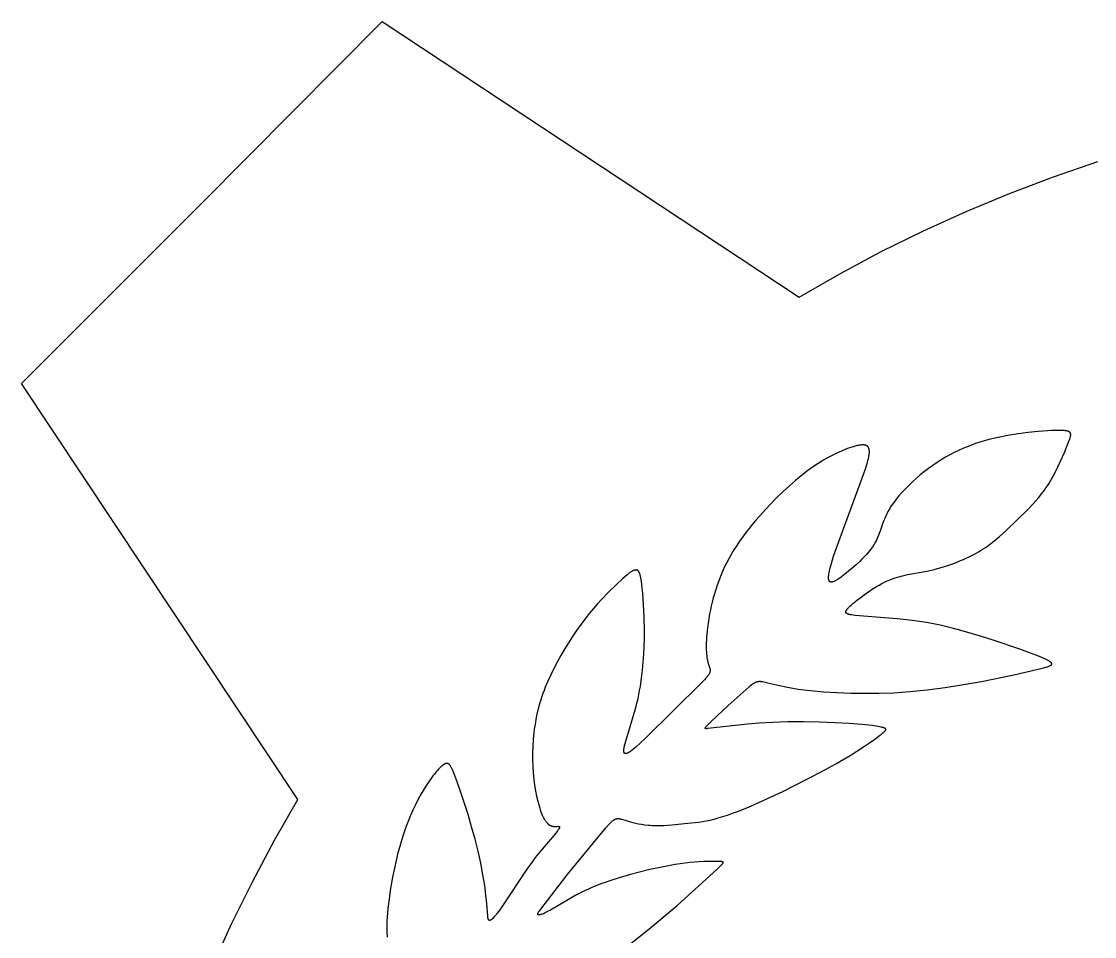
# Model space of a CAD drawing. Extents: x 8280 to 8757, y 218 to 430.
# Drawn here: x 8545.4 to 8612, y 349.8 to 406.5 of the extents above; entities that cross this region are included whole.
import ezdxf

# ---------------------------------------------------------------- set-up
doc = ezdxf.new("R2010")
doc.units = 0
doc.header["$MEASUREMENT"] = 0
doc.layers.add('MAKE2D$VISIBLE$CURVES', color=7, linetype='CONTINUOUS')

msp = doc.modelspace()

# ---------------------------------------------------------------- linework, layer by layer
at = {"layer": 'MAKE2D$VISIBLE$CURVES', "color": 7}
for points in [[(8557.259, 347.944), (8558.459, 350.598), (8559.744, 353.213), (8561.113, 355.784), (8562.564, 358.31), (8545.421, 384.103), (8556.627, 395.309), (8567.804, 406.545), (8593.665, 389.453), (8596.188, 390.907), (8598.757, 392.279), (8601.368, 393.568), (8604.021, 394.771), (8606.71, 395.887), (8609.435, 396.916), (8612.191, 397.857)], [(8582.543, 348.852), (8584.337, 350.271), (8586.096, 351.75), (8588.551, 353.98), (8588.827, 354.238), (8588.872, 354.284), (8588.891, 354.304), (8588.907, 354.322), (8588.915, 354.331), (8588.921, 354.339), (8588.927, 354.347), (8588.933, 354.355), (8588.938, 354.362), (8588.94, 354.366), (8588.942, 354.369), (8588.944, 354.372), (8588.946, 354.376), (8588.948, 354.379), (8588.949, 354.382), (8588.951, 354.385), (8588.952, 354.388), (8588.953, 354.389), (8588.953, 354.391), (8588.954, 354.392), (8588.954, 354.394), (8588.954, 354.395), (8588.955, 354.396), (8588.955, 354.398), (8588.955, 354.399), (8588.956, 354.4), (8588.956, 354.401), (8588.956, 354.403), (8588.956, 354.404), (8588.956, 354.405), (8588.956, 354.406), (8588.956, 354.408), (8588.956, 354.409), (8588.956, 354.41), (8588.956, 354.411), (8588.956, 354.412), (8588.956, 354.413), (8588.956, 354.415), (8588.956, 354.416), (8588.955, 354.417), (8588.955, 354.418), (8588.955, 354.419), (8588.954, 354.42), (8588.954, 354.421), (8588.954, 354.422), (8588.953, 354.423), (8588.953, 354.424), (8588.952, 354.425), (8588.951, 354.426), (8588.951, 354.427), (8588.95, 354.427), (8588.949, 354.428), (8588.949, 354.429), (8588.948, 354.43), (8588.947, 354.431), (8588.946, 354.432), (8588.945, 354.433), (8588.944, 354.433), (8588.944, 354.434), (8588.943, 354.435), (8588.941, 354.436), (8588.94, 354.437), (8588.939, 354.437), (8588.938, 354.438), (8588.937, 354.439), (8588.936, 354.44), (8588.935, 354.44), (8588.933, 354.441), (8588.932, 354.442), (8588.929, 354.443), (8588.926, 354.444), (8588.923, 354.445), (8588.92, 354.447), (8588.917, 354.448), (8588.913, 354.449), (8588.91, 354.45), (8588.906, 354.451), (8588.898, 354.453), (8588.889, 354.455), (8588.88, 354.456), (8588.87, 354.458), (8588.849, 354.461), (8588.825, 354.463), (8588.799, 354.465), (8588.74, 354.469), (8588.595, 354.474), (8588.417, 354.478), (8587.977, 354.474), (8587.724, 354.466), (8587.453, 354.452), (8587.17, 354.432), (8586.878, 354.406), (8586.58, 354.372), (8586.278, 354.331), (8585.971, 354.283), (8585.662, 354.23), (8585.033, 354.106), (8584.394, 353.963), (8583.75, 353.805), (8583.113, 353.634), (8582.496, 353.454), (8581.91, 353.267), (8581.633, 353.172), (8581.366, 353.074), (8581.106, 352.974), (8580.852, 352.869), (8580.602, 352.76), (8580.354, 352.645), (8580.107, 352.523), (8579.858, 352.393), (8579.356, 352.114), (8578.228, 351.454), (8578.053, 351.359), (8577.974, 351.318), (8577.901, 351.282), (8577.834, 351.252), (8577.773, 351.225), (8577.718, 351.204), (8577.692, 351.194), (8577.668, 351.186), (8577.645, 351.179), (8577.624, 351.173), (8577.603, 351.167), (8577.584, 351.163), (8577.575, 351.161), (8577.567, 351.16), (8577.558, 351.159), (8577.55, 351.157), (8577.542, 351.157), (8577.535, 351.156), (8577.528, 351.156), (8577.521, 351.155), (8577.515, 351.155), (8577.511, 351.155), (8577.508, 351.156), (8577.505, 351.156), (8577.502, 351.156), (8577.5, 351.156), (8577.497, 351.157), (8577.494, 351.157), (8577.491, 351.158), (8577.489, 351.158), (8577.486, 351.159), (8577.484, 351.159), (8577.482, 351.16), (8577.479, 351.161), (8577.477, 351.161), (8577.475, 351.162), (8577.473, 351.163), (8577.471, 351.164), (8577.469, 351.165), (8577.468, 351.165), (8577.467, 351.166), (8577.466, 351.166), (8577.466, 351.167), (8577.465, 351.167), (8577.464, 351.168), (8577.463, 351.168), (8577.462, 351.169), (8577.461, 351.17), (8577.461, 351.17), (8577.46, 351.171), (8577.459, 351.171), (8577.458, 351.172), (8577.458, 351.173), (8577.457, 351.173), (8577.456, 351.174), (8577.456, 351.175), (8577.455, 351.175), (8577.455, 351.176), (8577.454, 351.177), (8577.453, 351.177), (8577.453, 351.178), (8577.452, 351.179), (8577.452, 351.18), (8577.451, 351.18), (8577.451, 351.181), (8577.45, 351.182), (8577.45, 351.183), (8577.449, 351.184), (8577.449, 351.184), (8577.448, 351.185), (8577.448, 351.186), (8577.448, 351.187), (8577.447, 351.188), (8577.447, 351.189), (8577.447, 351.19), (8577.446, 351.19), (8577.446, 351.191), (8577.446, 351.192), (8577.445, 351.193), (8577.445, 351.194), (8577.445, 351.195), (8577.445, 351.196), (8577.445, 351.197), (8577.444, 351.198), (8577.444, 351.199), (8577.444, 351.201), (8577.444, 351.203), (8577.444, 351.205), (8577.443, 351.207), (8577.443, 351.209), (8577.443, 351.211), (8577.444, 351.214), (8577.444, 351.216), (8577.444, 351.218), (8577.444, 351.22), (8577.445, 351.223), (8577.445, 351.225), (8577.445, 351.228), (8577.446, 351.23), (8577.447, 351.233), (8577.447, 351.235), (8577.448, 351.238), (8577.45, 351.243), (8577.451, 351.249), (8577.454, 351.254), (8577.456, 351.26), (8577.458, 351.266), (8577.461, 351.272), (8577.464, 351.279), (8577.468, 351.285), (8577.475, 351.299), (8577.483, 351.313), (8577.492, 351.328), (8577.502, 351.343), (8577.513, 351.36), (8577.538, 351.395), (8577.566, 351.433), (8579.277, 353.635), (8581.484, 356.336), (8581.674, 356.558), (8581.832, 356.734), (8581.9, 356.807), (8581.961, 356.871), (8582.017, 356.926), (8582.044, 356.95), (8582.069, 356.973), (8582.092, 356.993), (8582.115, 357.012), (8582.137, 357.029), (8582.158, 357.044), (8582.169, 357.051), (8582.179, 357.058), (8582.189, 357.064), (8582.199, 357.07), (8582.208, 357.076), (8582.218, 357.081), (8582.227, 357.086), (8582.237, 357.09), (8582.246, 357.094), (8582.255, 357.098), (8582.264, 357.102), (8582.273, 357.105), (8582.282, 357.108), (8582.29, 357.111), (8582.299, 357.114), (8582.308, 357.116), (8582.317, 357.118), (8582.325, 357.12), (8582.334, 357.121), (8582.343, 357.123), (8582.352, 357.124), (8582.36, 357.125), (8582.369, 357.126), (8582.378, 357.126), (8582.387, 357.127), (8582.396, 357.127), (8582.414, 357.127), (8582.433, 357.126), (8582.452, 357.125), (8582.471, 357.124), (8582.49, 357.121), (8582.51, 357.118), (8582.531, 357.115), (8582.551, 357.111), (8582.572, 357.107), (8582.616, 357.097), (8582.662, 357.085), (8583.192, 356.928), (8583.346, 356.888), (8583.514, 356.848), (8583.695, 356.811), (8583.889, 356.776), (8584.094, 356.746), (8584.31, 356.722), (8584.422, 356.712), (8584.536, 356.705), (8584.652, 356.699), (8584.771, 356.695), (8584.892, 356.693), (8585.014, 356.694), (8585.263, 356.701), (8585.516, 356.715), (8585.771, 356.733), (8586.764, 356.835), (8587.445, 356.916), (8587.669, 356.949), (8587.897, 356.989), (8588.133, 357.037), (8588.38, 357.095), (8588.641, 357.165), (8588.918, 357.249), (8589.211, 357.346), (8589.519, 357.454), (8589.839, 357.574), (8590.51, 357.844), (8591.211, 358.148), (8592.64, 358.816), (8595.024, 360.018), (8595.94, 360.52), (8596.818, 361.042), (8597.642, 361.57), (8598.018, 361.824), (8598.355, 362.06), (8598.64, 362.27), (8598.759, 362.362), (8598.861, 362.443), (8598.904, 362.48), (8598.924, 362.497), (8598.943, 362.514), (8598.96, 362.53), (8598.975, 362.545), (8598.982, 362.553), (8598.989, 362.56), (8598.995, 362.567), (8599.001, 362.575), (8599.007, 362.582), (8599.012, 362.588), (8599.014, 362.592), (8599.016, 362.595), (8599.019, 362.598), (8599.021, 362.602), (8599.023, 362.605), (8599.024, 362.608), (8599.026, 362.611), (8599.028, 362.615), (8599.029, 362.618), (8599.03, 362.621), (8599.032, 362.624), (8599.033, 362.627), (8599.034, 362.63), (8599.034, 362.632), (8599.035, 362.633), (8599.035, 362.635), (8599.035, 362.636), (8599.036, 362.638), (8599.036, 362.639), (8599.036, 362.641), (8599.036, 362.642), (8599.037, 362.643), (8599.037, 362.645), (8599.037, 362.646), (8599.037, 362.648), (8599.037, 362.649), (8599.037, 362.651), (8599.037, 362.652), (8599.037, 362.654), (8599.037, 362.655), (8599.037, 362.656), (8599.037, 362.658), (8599.037, 362.659), (8599.036, 362.661), (8599.036, 362.662), (8599.036, 362.663), (8599.036, 362.665), (8599.035, 362.666), (8599.035, 362.667), (8599.035, 362.669), (8599.034, 362.67), (8599.034, 362.671), (8599.033, 362.673), (8599.033, 362.674), (8599.032, 362.676), (8599.032, 362.677), (8599.031, 362.678), (8599.03, 362.679), (8599.03, 362.681), (8599.029, 362.682), (8599.028, 362.683), (8599.027, 362.685), (8599.026, 362.686), (8599.026, 362.687), (8599.025, 362.689), (8599.024, 362.69), (8599.023, 362.691), (8599.022, 362.692), (8599.021, 362.694), (8599.02, 362.695), (8599.019, 362.696), (8599.016, 362.699), (8599.014, 362.701), (8599.011, 362.704), (8599.008, 362.706), (8599.005, 362.709), (8599.002, 362.711), (8598.999, 362.713), (8598.996, 362.716), (8598.992, 362.718), (8598.988, 362.721), (8598.985, 362.723), (8598.981, 362.725), (8598.976, 362.728), (8598.968, 362.732), (8598.958, 362.737), (8598.948, 362.741), (8598.938, 362.746), (8598.926, 362.75), (8598.914, 362.755), (8598.901, 362.759), (8598.874, 362.768), (8598.844, 362.777), (8598.811, 362.785), (8598.775, 362.794), (8598.736, 362.802), (8598.649, 362.82), (8598.439, 362.855), (8598.182, 362.89), (8597.544, 362.96), (8596.768, 363.023), (8595.883, 363.074), (8594.923, 363.109), (8593.929, 363.125), (8592.947, 363.12), (8592.019, 363.092), (8591.184, 363.041), (8590.447, 362.975), (8588.002, 362.706), (8587.962, 362.703), (8587.926, 362.7), (8587.91, 362.7), (8587.902, 362.7), (8587.895, 362.7), (8587.888, 362.7), (8587.882, 362.7), (8587.876, 362.701), (8587.873, 362.701), (8587.87, 362.701), (8587.867, 362.702), (8587.865, 362.702), (8587.862, 362.703), (8587.86, 362.703), (8587.857, 362.704), (8587.856, 362.704), (8587.855, 362.705), (8587.854, 362.705), (8587.853, 362.705), (8587.852, 362.706), (8587.851, 362.706), (8587.85, 362.707), (8587.849, 362.707), (8587.848, 362.707), (8587.847, 362.708), (8587.846, 362.708), (8587.845, 362.709), (8587.845, 362.709), (8587.844, 362.71), (8587.843, 362.711), (8587.842, 362.711), (8587.842, 362.712), (8587.841, 362.712), (8587.84, 362.713), (8587.84, 362.714), (8587.839, 362.714), (8587.839, 362.715), (8587.838, 362.716), (8587.838, 362.716), (8587.837, 362.717), (8587.837, 362.718), (8587.836, 362.719), (8587.836, 362.719), (8587.835, 362.72), (8587.835, 362.721), (8587.835, 362.722), (8587.835, 362.723), (8587.834, 362.723), (8587.834, 362.724), (8587.834, 362.725), (8587.834, 362.726), (8587.834, 362.727), (8587.834, 362.728), (8587.834, 362.729), (8587.834, 362.73), (8587.834, 362.731), (8587.834, 362.732), (8587.834, 362.733), (8587.834, 362.734), (8587.834, 362.736), (8587.834, 362.737), (8587.834, 362.738), (8587.835, 362.739), (8587.835, 362.74), (8587.835, 362.741), (8587.835, 362.743), (8587.836, 362.744), (8587.836, 362.745), (8587.837, 362.747), (8587.838, 362.749), (8587.839, 362.752), (8587.84, 362.755), (8587.841, 362.758), (8587.843, 362.761), (8587.845, 362.764), (8587.846, 362.768), (8587.848, 362.771), (8587.853, 362.778), (8587.857, 362.785), (8587.863, 362.793), (8587.869, 362.802), (8587.876, 362.811), (8587.883, 362.82), (8587.899, 362.84), (8587.918, 362.862), (8587.94, 362.886), (8587.992, 362.941), (8588.055, 363.005), (8588.218, 363.165), (8589.264, 364.137), (8590.369, 365.13), (8590.566, 365.3), (8590.65, 365.37), (8590.726, 365.431), (8590.762, 365.458), (8590.796, 365.483), (8590.829, 365.506), (8590.86, 365.527), (8590.891, 365.546), (8590.906, 365.554), (8590.921, 365.562), (8590.935, 365.57), (8590.949, 365.577), (8590.964, 365.584), (8590.978, 365.591), (8590.992, 365.597), (8591.005, 365.602), (8591.019, 365.607), (8591.033, 365.612), (8591.047, 365.616), (8591.06, 365.62), (8591.074, 365.624), (8591.088, 365.627), (8591.101, 365.629), (8591.115, 365.632), (8591.129, 365.634), (8591.143, 365.635), (8591.157, 365.637), (8591.171, 365.638), (8591.185, 365.638), (8591.2, 365.639), (8591.214, 365.639), (8591.229, 365.638), (8591.244, 365.638), (8591.26, 365.637), (8591.291, 365.634), (8591.324, 365.63), (8591.358, 365.625), (8591.394, 365.62), (8591.47, 365.605), (8591.645, 365.568), (8592.341, 365.404), (8592.932, 365.277), (8593.261, 365.216), (8593.609, 365.159), (8593.976, 365.108), (8594.358, 365.064), (8595.162, 364.994), (8596.001, 364.945), (8596.857, 364.912), (8597.718, 364.894), (8598.6, 364.897), (8599.526, 364.929), (8600.013, 364.958), (8600.52, 364.998), (8601.593, 365.11), (8602.719, 365.258), (8603.859, 365.434), (8604.975, 365.63), (8606.987, 366.04), (8608.482, 366.389), (8608.744, 366.456), (8608.958, 366.514), (8609.047, 366.541), (8609.087, 366.555), (8609.124, 366.567), (8609.158, 366.58), (8609.189, 366.593), (8609.203, 366.599), (8609.217, 366.605), (8609.23, 366.611), (8609.242, 366.618), (8609.254, 366.624), (8609.264, 366.63), (8609.275, 366.636), (8609.279, 366.639), (8609.284, 366.642), (8609.288, 366.646), (8609.292, 366.649), (8609.296, 366.652), (8609.3, 366.655), (8609.304, 366.658), (8609.307, 366.661), (8609.311, 366.664), (8609.314, 366.667), (8609.317, 366.671), (8609.319, 366.674), (8609.321, 366.675), (8609.322, 366.677), (8609.323, 366.678), (8609.324, 366.68), (8609.325, 366.682), (8609.327, 366.683), (8609.328, 366.685), (8609.329, 366.686), (8609.33, 366.688), (8609.33, 366.69), (8609.331, 366.691), (8609.332, 366.693), (8609.333, 366.694), (8609.334, 366.696), (8609.334, 366.698), (8609.335, 366.699), (8609.335, 366.701), (8609.336, 366.703), (8609.336, 366.704), (8609.337, 366.706), (8609.337, 366.707), (8609.338, 366.709), (8609.338, 366.711), (8609.338, 366.712), (8609.338, 366.714), (8609.339, 366.716), (8609.339, 366.717), (8609.339, 366.719), (8609.339, 366.721), (8609.339, 366.722), (8609.339, 366.724), (8609.339, 366.726), (8609.339, 366.727), (8609.338, 366.729), (8609.338, 366.731), (8609.338, 366.733), (8609.338, 366.734), (8609.337, 366.736), (8609.337, 366.738), (8609.336, 366.739), (8609.336, 366.741), (8609.335, 366.743), (8609.335, 366.745), (8609.334, 366.746), (8609.334, 366.748), (8609.333, 366.75), (8609.332, 366.752), (8609.331, 366.753), (8609.33, 366.755), (8609.33, 366.757), (8609.329, 366.759), (8609.328, 366.76), (8609.326, 366.764), (8609.323, 366.768), (8609.321, 366.771), (8609.318, 366.775), (8609.315, 366.779), (8609.312, 366.782), (8609.309, 366.786), (8609.306, 366.79), (8609.302, 366.794), (8609.299, 366.798), (8609.295, 366.801), (8609.291, 366.805), (8609.282, 366.813), (8609.273, 366.821), (8609.263, 366.829), (8609.252, 366.838), (8609.241, 366.846), (8609.229, 366.855), (8609.203, 366.872), (8609.174, 366.89), (8609.142, 366.909), (8609.108, 366.928), (8609.071, 366.948), (8608.99, 366.989), (8608.899, 367.032), (8608.798, 367.078), (8608.57, 367.174), (8608.014, 367.389), (8607.344, 367.631), (8605.76, 368.169), (8604.907, 368.44), (8604.055, 368.695), (8603.226, 368.921), (8602.816, 369.022), (8602.404, 369.116), (8601.987, 369.202), (8601.562, 369.281), (8601.126, 369.351), (8600.675, 369.413), (8599.734, 369.515), (8597.129, 369.726), (8597.007, 369.741), (8596.9, 369.757), (8596.852, 369.765), (8596.807, 369.774), (8596.767, 369.784), (8596.748, 369.789), (8596.73, 369.794), (8596.712, 369.799), (8596.696, 369.805), (8596.681, 369.81), (8596.666, 369.816), (8596.659, 369.819), (8596.653, 369.822), (8596.646, 369.825), (8596.64, 369.828), (8596.634, 369.832), (8596.628, 369.835), (8596.623, 369.838), (8596.617, 369.841), (8596.612, 369.845), (8596.608, 369.848), (8596.603, 369.852), (8596.598, 369.855), (8596.594, 369.859), (8596.592, 369.861), (8596.59, 369.863), (8596.588, 369.865), (8596.586, 369.866), (8596.585, 369.868), (8596.583, 369.87), (8596.581, 369.872), (8596.58, 369.874), (8596.578, 369.876), (8596.576, 369.878), (8596.575, 369.88), (8596.574, 369.882), (8596.572, 369.884), (8596.571, 369.886), (8596.57, 369.888), (8596.568, 369.89), (8596.567, 369.892), (8596.566, 369.894), (8596.565, 369.897), (8596.564, 369.899), (8596.563, 369.901), (8596.562, 369.903), (8596.562, 369.905), (8596.561, 369.907), (8596.56, 369.91), (8596.56, 369.912), (8596.559, 369.914), (8596.558, 369.916), (8596.558, 369.919), (8596.558, 369.921), (8596.557, 369.923), (8596.557, 369.926), (8596.557, 369.928), (8596.556, 369.931), (8596.556, 369.933), (8596.556, 369.935), (8596.556, 369.938), (8596.556, 369.94), (8596.556, 369.943), (8596.556, 369.945), (8596.556, 369.948), (8596.557, 369.95), (8596.557, 369.953), (8596.557, 369.956), (8596.558, 369.958), (8596.558, 369.961), (8596.559, 369.964), (8596.559, 369.966), (8596.56, 369.972), (8596.562, 369.977), (8596.564, 369.983), (8596.566, 369.988), (8596.568, 369.994), (8596.57, 370), (8596.573, 370.006), (8596.575, 370.012), (8596.578, 370.018), (8596.581, 370.024), (8596.585, 370.031), (8596.589, 370.037), (8596.592, 370.044), (8596.601, 370.057), (8596.61, 370.07), (8596.62, 370.085), (8596.631, 370.099), (8596.642, 370.114), (8596.655, 370.129), (8596.668, 370.145), (8596.698, 370.178), (8596.73, 370.212), (8596.766, 370.249), (8596.806, 370.287), (8596.894, 370.369), (8596.995, 370.459), (8597.106, 370.554), (8597.228, 370.654), (8597.499, 370.865), (8597.798, 371.083), (8597.956, 371.192), (8598.118, 371.3), (8598.283, 371.406), (8598.451, 371.508), (8598.62, 371.606), (8598.788, 371.698), (8598.956, 371.784), (8599.123, 371.862), (8599.205, 371.898), (8599.286, 371.932), (8599.447, 371.995), (8599.606, 372.051), (8599.764, 372.1), (8599.92, 372.144), (8600.076, 372.184), (8600.231, 372.219), (8600.387, 372.252), (8601.343, 372.426), (8601.681, 372.495), (8602.033, 372.578), (8602.395, 372.676), (8602.763, 372.787), (8603.132, 372.911), (8603.497, 373.048), (8603.677, 373.12), (8603.855, 373.195), (8604.029, 373.272), (8604.199, 373.352), (8604.365, 373.434), (8604.527, 373.518), (8604.682, 373.604), (8604.833, 373.692), (8604.978, 373.781), (8605.118, 373.872), (8605.254, 373.964), (8605.385, 374.056), (8605.511, 374.15), (8605.633, 374.243), (8605.866, 374.43), (8606.084, 374.615), (8606.481, 374.972), (8607.17, 375.622), (8607.821, 376.272), (8608.166, 376.634), (8608.344, 376.83), (8608.523, 377.039), (8608.702, 377.261), (8608.792, 377.377), (8608.881, 377.498), (8608.969, 377.623), (8609.057, 377.752), (8609.144, 377.886), (8609.229, 378.025), (8609.314, 378.169), (8609.397, 378.316), (8609.558, 378.62), (8609.712, 378.93), (8609.857, 379.239), (8610.113, 379.824), (8610.394, 380.517), (8610.426, 380.603), (8610.453, 380.681), (8610.464, 380.718), (8610.475, 380.752), (8610.484, 380.785), (8610.491, 380.816), (8610.494, 380.831), (8610.497, 380.845), (8610.5, 380.859), (8610.502, 380.873), (8610.504, 380.886), (8610.505, 380.899), (8610.506, 380.911), (8610.506, 380.923), (8610.506, 380.935), (8610.506, 380.941), (8610.506, 380.947), (8610.506, 380.952), (8610.506, 380.958), (8610.505, 380.963), (8610.504, 380.968), (8610.504, 380.973), (8610.503, 380.979), (8610.502, 380.984), (8610.501, 380.989), (8610.5, 380.993), (8610.499, 380.998), (8610.497, 381.003), (8610.496, 381.008), (8610.494, 381.012), (8610.493, 381.017), (8610.491, 381.021), (8610.489, 381.025), (8610.487, 381.03), (8610.485, 381.034), (8610.483, 381.038), (8610.48, 381.042), (8610.478, 381.046), (8610.475, 381.05), (8610.473, 381.054), (8610.47, 381.057), (8610.467, 381.061), (8610.464, 381.065), (8610.461, 381.068), (8610.457, 381.072), (8610.454, 381.075), (8610.45, 381.078), (8610.447, 381.082), (8610.443, 381.085), (8610.439, 381.088), (8610.435, 381.091), (8610.431, 381.094), (8610.427, 381.097), (8610.423, 381.1), (8610.418, 381.103), (8610.413, 381.106), (8610.409, 381.109), (8610.404, 381.111), (8610.399, 381.114), (8610.394, 381.116), (8610.389, 381.119), (8610.378, 381.124), (8610.366, 381.129), (8610.354, 381.133), (8610.342, 381.137), (8610.329, 381.141), (8610.316, 381.145), (8610.302, 381.149), (8610.287, 381.153), (8610.256, 381.159), (8610.224, 381.165), (8610.189, 381.171), (8610.152, 381.176), (8610.113, 381.18), (8610.072, 381.184), (8609.984, 381.189), (8609.889, 381.193), (8609.788, 381.194), (8609.566, 381.191), (8609.322, 381.182), (8609.059, 381.166), (8608.488, 381.118), (8607.876, 381.054), (8607.246, 380.974), (8606.615, 380.877), (8606.306, 380.822), (8606.004, 380.762), (8605.711, 380.697), (8605.427, 380.626), (8605.149, 380.55), (8604.877, 380.468), (8604.608, 380.379), (8604.343, 380.282), (8604.078, 380.178), (8603.814, 380.066), (8603.548, 379.945), (8603.281, 379.816), (8603.013, 379.677), (8602.746, 379.529), (8602.479, 379.371), (8602.213, 379.203), (8601.949, 379.024), (8601.687, 378.836), (8601.427, 378.637), (8601.173, 378.429), (8600.925, 378.215), (8600.686, 377.998), (8600.457, 377.779), (8600.24, 377.56), (8600.038, 377.344), (8599.853, 377.134), (8599.767, 377.032), (8599.685, 376.931), (8599.607, 376.831), (8599.534, 376.733), (8599.464, 376.637), (8599.399, 376.541), (8599.337, 376.446), (8599.278, 376.351), (8599.222, 376.258), (8599.17, 376.164), (8599.12, 376.071), (8599.073, 375.977), (8599.029, 375.883), (8598.987, 375.789), (8598.947, 375.695), (8598.91, 375.599), (8598.84, 375.405), (8598.704, 375.007), (8598.631, 374.802), (8598.59, 374.699), (8598.547, 374.595), (8598.5, 374.489), (8598.449, 374.383), (8598.394, 374.276), (8598.364, 374.223), (8598.333, 374.169), (8598.301, 374.115), (8598.267, 374.061), (8598.231, 374.006), (8598.194, 373.951), (8598.155, 373.897), (8598.114, 373.841), (8598.029, 373.731), (8597.938, 373.621), (8597.841, 373.51), (8597.74, 373.4), (8597.636, 373.29), (8597.527, 373.181), (8597.416, 373.073), (8597.188, 372.862), (8596.956, 372.658), (8596.724, 372.464), (8596.496, 372.282), (8596.279, 372.115), (8596.175, 372.04), (8596.076, 371.972), (8596.029, 371.942), (8595.982, 371.913), (8595.938, 371.887), (8595.894, 371.864), (8595.873, 371.854), (8595.853, 371.844), (8595.833, 371.835), (8595.813, 371.827), (8595.794, 371.819), (8595.775, 371.813), (8595.757, 371.807), (8595.748, 371.804), (8595.739, 371.802), (8595.73, 371.8), (8595.721, 371.798), (8595.713, 371.796), (8595.705, 371.795), (8595.697, 371.794), (8595.688, 371.793), (8595.681, 371.792), (8595.673, 371.791), (8595.665, 371.791), (8595.658, 371.791), (8595.65, 371.791), (8595.646, 371.791), (8595.643, 371.792), (8595.639, 371.792), (8595.636, 371.792), (8595.632, 371.793), (8595.629, 371.793), (8595.625, 371.794), (8595.622, 371.794), (8595.619, 371.795), (8595.615, 371.796), (8595.612, 371.797), (8595.609, 371.798), (8595.606, 371.799), (8595.602, 371.8), (8595.599, 371.801), (8595.596, 371.802), (8595.593, 371.803), (8595.59, 371.804), (8595.587, 371.806), (8595.584, 371.807), (8595.581, 371.809), (8595.578, 371.81), (8595.576, 371.812), (8595.573, 371.814), (8595.57, 371.815), (8595.567, 371.817), (8595.565, 371.819), (8595.562, 371.821), (8595.559, 371.823), (8595.557, 371.825), (8595.554, 371.827), (8595.552, 371.83), (8595.55, 371.832), (8595.547, 371.834), (8595.545, 371.837), (8595.542, 371.839), (8595.54, 371.842), (8595.538, 371.845), (8595.536, 371.848), (8595.534, 371.85), (8595.532, 371.853), (8595.53, 371.856), (8595.528, 371.859), (8595.526, 371.863), (8595.524, 371.866), (8595.522, 371.869), (8595.52, 371.873), (8595.518, 371.876), (8595.516, 371.88), (8595.515, 371.883), (8595.513, 371.887), (8595.511, 371.891), (8595.508, 371.898), (8595.505, 371.906), (8595.503, 371.915), (8595.5, 371.924), (8595.498, 371.933), (8595.495, 371.942), (8595.493, 371.952), (8595.491, 371.962), (8595.49, 371.972), (8595.488, 371.983), (8595.487, 371.994), (8595.486, 372.005), (8595.485, 372.017), (8595.484, 372.042), (8595.483, 372.068), (8595.484, 372.095), (8595.485, 372.124), (8595.487, 372.154), (8595.49, 372.186), (8595.494, 372.219), (8595.503, 372.291), (8595.517, 372.368), (8595.533, 372.45), (8595.552, 372.538), (8595.599, 372.729), (8595.657, 372.938), (8595.799, 373.403), (8595.97, 373.913), (8597.671, 378.512), (8597.771, 378.811), (8597.857, 379.086), (8597.894, 379.215), (8597.928, 379.337), (8597.957, 379.454), (8597.981, 379.564), (8597.99, 379.616), (8597.999, 379.667), (8598.006, 379.716), (8598.011, 379.763), (8598.014, 379.809), (8598.016, 379.831), (8598.016, 379.852), (8598.017, 379.874), (8598.016, 379.894), (8598.016, 379.914), (8598.015, 379.934), (8598.013, 379.953), (8598.011, 379.972), (8598.008, 379.99), (8598.005, 380.008), (8598.002, 380.026), (8598, 380.034), (8597.998, 380.042), (8597.995, 380.05), (8597.993, 380.059), (8597.99, 380.067), (8597.988, 380.074), (8597.985, 380.082), (8597.982, 380.09), (8597.979, 380.097), (8597.976, 380.104), (8597.972, 380.112), (8597.969, 380.119), (8597.965, 380.125), (8597.962, 380.132), (8597.958, 380.139), (8597.954, 380.145), (8597.949, 380.152), (8597.945, 380.158), (8597.941, 380.164), (8597.936, 380.17), (8597.931, 380.176), (8597.926, 380.182), (8597.921, 380.187), (8597.916, 380.193), (8597.911, 380.198), (8597.905, 380.203), (8597.899, 380.208), (8597.893, 380.213), (8597.887, 380.218), (8597.881, 380.223), (8597.875, 380.227), (8597.868, 380.231), (8597.862, 380.236), (8597.855, 380.24), (8597.848, 380.243), (8597.841, 380.247), (8597.834, 380.251), (8597.826, 380.254), (8597.818, 380.258), (8597.811, 380.261), (8597.803, 380.264), (8597.794, 380.267), (8597.786, 380.27), (8597.778, 380.272), (8597.769, 380.275), (8597.76, 380.277), (8597.751, 380.279), (8597.742, 380.281), (8597.733, 380.283), (8597.723, 380.285), (8597.713, 380.286), (8597.703, 380.288), (8597.683, 380.29), (8597.662, 380.292), (8597.64, 380.293), (8597.618, 380.294), (8597.594, 380.294), (8597.57, 380.293), (8597.546, 380.292), (8597.521, 380.29), (8597.495, 380.288), (8597.441, 380.282), (8597.385, 380.274), (8597.327, 380.263), (8597.266, 380.251), (8597.204, 380.237), (8597.139, 380.22), (8597.073, 380.202), (8597.004, 380.182), (8596.863, 380.137), (8596.715, 380.085), (8596.563, 380.027), (8596.406, 379.963), (8596.245, 379.894), (8596.083, 379.82), (8595.752, 379.659), (8595.422, 379.484), (8595.096, 379.297), (8594.934, 379.199), (8594.772, 379.097), (8594.61, 378.99), (8594.447, 378.878), (8594.283, 378.762), (8594.117, 378.639), (8593.779, 378.375), (8593.428, 378.083), (8593.061, 377.759), (8592.674, 377.4), (8592.265, 377.004), (8591.841, 376.573), (8591.41, 376.112), (8590.981, 375.626), (8590.77, 375.375), (8590.562, 375.118), (8590.358, 374.858), (8590.161, 374.594), (8589.97, 374.326), (8589.786, 374.056), (8589.612, 373.784), (8589.447, 373.51), (8589.293, 373.235), (8589.15, 372.96), (8589.016, 372.685), (8588.893, 372.41), (8588.779, 372.137), (8588.673, 371.865), (8588.577, 371.596), (8588.488, 371.33), (8588.408, 371.067), (8588.334, 370.808), (8588.268, 370.554), (8588.209, 370.305), (8588.156, 370.061), (8588.109, 369.824), (8588.031, 369.371), (8587.972, 368.948), (8587.932, 368.558), (8587.917, 368.375), (8587.907, 368.2), (8587.9, 368.033), (8587.897, 367.875), (8587.897, 367.725), (8587.901, 367.583), (8587.907, 367.45), (8587.916, 367.325), (8587.928, 367.209), (8587.942, 367.101), (8587.958, 367.001), (8587.967, 366.955), (8587.976, 366.911), (8587.986, 366.869), (8587.996, 366.828), (8588.006, 366.79), (8588.017, 366.754), (8588.039, 366.687), (8588.107, 366.491), (8588.115, 366.467), (8588.121, 366.444), (8588.127, 366.42), (8588.13, 366.409), (8588.132, 366.398), (8588.134, 366.386), (8588.136, 366.375), (8588.138, 366.364), (8588.139, 366.353), (8588.14, 366.342), (8588.141, 366.331), (8588.141, 366.319), (8588.141, 366.308), (8588.14, 366.297), (8588.14, 366.286), (8588.138, 366.274), (8588.137, 366.263), (8588.135, 366.251), (8588.132, 366.239), (8588.13, 366.227), (8588.126, 366.215), (8588.123, 366.203), (8588.119, 366.191), (8588.114, 366.178), (8588.109, 366.166), (8588.103, 366.153), (8588.097, 366.139), (8588.091, 366.126), (8588.084, 366.112), (8588.076, 366.098), (8588.068, 366.084), (8588.059, 366.07), (8588.05, 366.055), (8588.029, 366.024), (8588.007, 365.992), (8587.981, 365.958), (8587.954, 365.923), (8587.924, 365.886), (8587.858, 365.809), (8587.782, 365.725), (8587.605, 365.539), (8584.107, 362.087), (8583.798, 361.797), (8583.526, 361.554), (8583.406, 361.454), (8583.298, 361.368), (8583.248, 361.331), (8583.201, 361.297), (8583.157, 361.267), (8583.115, 361.241), (8583.095, 361.229), (8583.076, 361.218), (8583.057, 361.208), (8583.039, 361.199), (8583.022, 361.19), (8583.005, 361.183), (8582.989, 361.177), (8582.982, 361.174), (8582.974, 361.171), (8582.966, 361.168), (8582.959, 361.166), (8582.952, 361.164), (8582.945, 361.162), (8582.938, 361.161), (8582.931, 361.159), (8582.925, 361.158), (8582.919, 361.157), (8582.912, 361.157), (8582.906, 361.156), (8582.903, 361.156), (8582.9, 361.156), (8582.898, 361.156), (8582.895, 361.156), (8582.892, 361.156), (8582.889, 361.156), (8582.886, 361.156), (8582.884, 361.157), (8582.881, 361.157), (8582.878, 361.157), (8582.876, 361.158), (8582.873, 361.158), (8582.871, 361.159), (8582.868, 361.159), (8582.866, 361.16), (8582.863, 361.16), (8582.861, 361.161), (8582.859, 361.162), (8582.856, 361.163), (8582.854, 361.164), (8582.852, 361.165), (8582.85, 361.166), (8582.847, 361.167), (8582.845, 361.168), (8582.843, 361.169), (8582.841, 361.17), (8582.839, 361.172), (8582.837, 361.173), (8582.835, 361.174), (8582.833, 361.176), (8582.831, 361.177), (8582.83, 361.179), (8582.828, 361.18), (8582.826, 361.182), (8582.824, 361.184), (8582.823, 361.186), (8582.821, 361.187), (8582.819, 361.189), (8582.818, 361.191), (8582.816, 361.193), (8582.815, 361.195), (8582.813, 361.197), (8582.812, 361.2), (8582.811, 361.202), (8582.809, 361.204), (8582.808, 361.206), (8582.807, 361.209), (8582.805, 361.211), (8582.804, 361.214), (8582.803, 361.216), (8582.802, 361.219), (8582.801, 361.222), (8582.8, 361.224), (8582.799, 361.227), (8582.797, 361.233), (8582.795, 361.239), (8582.793, 361.245), (8582.791, 361.251), (8582.79, 361.258), (8582.789, 361.264), (8582.787, 361.271), (8582.786, 361.279), (8582.786, 361.286), (8582.785, 361.294), (8582.784, 361.302), (8582.784, 361.31), (8582.783, 361.318), (8582.783, 361.335), (8582.783, 361.353), (8582.784, 361.372), (8582.785, 361.392), (8582.787, 361.413), (8582.789, 361.435), (8582.792, 361.457), (8582.799, 361.504), (8582.808, 361.555), (8582.819, 361.61), (8582.832, 361.667), (8582.863, 361.793), (8582.901, 361.931), (8583.486, 363.87), (8583.608, 364.341), (8583.665, 364.583), (8583.718, 364.828), (8583.767, 365.075), (8583.811, 365.324), (8583.887, 365.826), (8583.947, 366.33), (8583.993, 366.833), (8584.026, 367.331), (8584.048, 367.82), (8584.06, 368.298), (8584.063, 368.76), (8584.048, 369.625), (8584.011, 370.401), (8583.96, 371.072), (8583.902, 371.624), (8583.873, 371.851), (8583.858, 371.952), (8583.842, 372.045), (8583.825, 372.13), (8583.816, 372.169), (8583.807, 372.206), (8583.797, 372.242), (8583.787, 372.275), (8583.777, 372.306), (8583.772, 372.321), (8583.766, 372.336), (8583.761, 372.35), (8583.755, 372.363), (8583.749, 372.376), (8583.743, 372.388), (8583.737, 372.4), (8583.731, 372.412), (8583.724, 372.423), (8583.718, 372.433), (8583.711, 372.443), (8583.708, 372.448), (8583.704, 372.452), (8583.701, 372.457), (8583.697, 372.461), (8583.694, 372.466), (8583.69, 372.47), (8583.687, 372.474), (8583.683, 372.478), (8583.679, 372.482), (8583.676, 372.485), (8583.672, 372.489), (8583.668, 372.492), (8583.664, 372.496), (8583.66, 372.499), (8583.656, 372.502), (8583.652, 372.505), (8583.648, 372.508), (8583.644, 372.51), (8583.64, 372.513), (8583.635, 372.516), (8583.631, 372.518), (8583.627, 372.52), (8583.623, 372.522), (8583.618, 372.524), (8583.614, 372.526), (8583.609, 372.528), (8583.605, 372.529), (8583.6, 372.531), (8583.595, 372.532), (8583.591, 372.534), (8583.586, 372.535), (8583.581, 372.536), (8583.576, 372.537), (8583.571, 372.537), (8583.566, 372.538), (8583.561, 372.539), (8583.556, 372.539), (8583.551, 372.539), (8583.546, 372.54), (8583.54, 372.54), (8583.535, 372.54), (8583.53, 372.539), (8583.524, 372.539), (8583.519, 372.539), (8583.513, 372.538), (8583.507, 372.538), (8583.502, 372.537), (8583.496, 372.536), (8583.49, 372.535), (8583.484, 372.534), (8583.472, 372.531), (8583.46, 372.528), (8583.448, 372.525), (8583.435, 372.521), (8583.422, 372.516), (8583.409, 372.511), (8583.396, 372.506), (8583.382, 372.5), (8583.368, 372.494), (8583.354, 372.487), (8583.326, 372.473), (8583.296, 372.457), (8583.265, 372.439), (8583.233, 372.419), (8583.201, 372.398), (8583.167, 372.375), (8583.098, 372.325), (8583.024, 372.268), (8582.947, 372.206), (8582.867, 372.139), (8582.695, 371.987), (8582.312, 371.629), (8581.877, 371.203), (8581.403, 370.71), (8581.154, 370.437), (8580.9, 370.145), (8580.642, 369.835), (8580.381, 369.505), (8580.119, 369.157), (8579.859, 368.791), (8579.602, 368.413), (8579.35, 368.024), (8579.105, 367.629), (8578.871, 367.229), (8578.648, 366.83), (8578.439, 366.432), (8578.247, 366.04), (8578.07, 365.652), (8577.908, 365.266), (8577.834, 365.073), (8577.763, 364.88), (8577.696, 364.687), (8577.633, 364.492), (8577.573, 364.297), (8577.518, 364.101), (8577.466, 363.903), (8577.418, 363.703), (8577.374, 363.502), (8577.333, 363.298), (8577.296, 363.093), (8577.263, 362.885), (8577.233, 362.675), (8577.207, 362.464), (8577.166, 362.04), (8577.138, 361.614), (8577.125, 361.191), (8577.124, 360.772), (8577.137, 360.361), (8577.163, 359.961), (8577.201, 359.574), (8577.25, 359.203), (8577.308, 358.851), (8577.374, 358.519), (8577.447, 358.21), (8577.485, 358.065), (8577.525, 357.927), (8577.565, 357.796), (8577.606, 357.672), (8577.647, 357.556), (8577.688, 357.448), (8577.729, 357.348), (8577.771, 357.257), (8577.792, 357.213), (8577.813, 357.172), (8577.833, 357.133), (8577.854, 357.095), (8577.875, 357.06), (8577.896, 357.026), (8577.917, 356.994), (8577.938, 356.963), (8577.96, 356.934), (8577.981, 356.907), (8578.002, 356.881), (8578.024, 356.857), (8578.034, 356.845), (8578.045, 356.834), (8578.056, 356.823), (8578.067, 356.813), (8578.078, 356.803), (8578.089, 356.793), (8578.099, 356.784), (8578.11, 356.775), (8578.121, 356.766), (8578.132, 356.758), (8578.143, 356.75), (8578.154, 356.742), (8578.165, 356.735), (8578.177, 356.728), (8578.188, 356.721), (8578.199, 356.715), (8578.21, 356.709), (8578.221, 356.703), (8578.233, 356.698), (8578.244, 356.692), (8578.255, 356.688), (8578.266, 356.683), (8578.278, 356.679), (8578.289, 356.675), (8578.301, 356.671), (8578.312, 356.667), (8578.324, 356.664), (8578.335, 356.661), (8578.347, 356.658), (8578.359, 356.656), (8578.37, 356.654), (8578.382, 356.652), (8578.394, 356.65), (8578.406, 356.648), (8578.43, 356.646), (8578.453, 356.644), (8578.477, 356.643), (8578.5, 356.643), (8578.524, 356.643), (8578.653, 356.647), (8578.69, 356.648), (8578.707, 356.647), (8578.715, 356.647), (8578.723, 356.646), (8578.73, 356.646), (8578.737, 356.645), (8578.744, 356.644), (8578.748, 356.643), (8578.751, 356.643), (8578.754, 356.642), (8578.757, 356.641), (8578.76, 356.641), (8578.763, 356.64), (8578.766, 356.639), (8578.768, 356.638), (8578.771, 356.637), (8578.772, 356.636), (8578.773, 356.636), (8578.775, 356.635), (8578.776, 356.635), (8578.777, 356.634), (8578.778, 356.633), (8578.779, 356.633), (8578.78, 356.632), (8578.781, 356.632), (8578.782, 356.631), (8578.784, 356.63), (8578.785, 356.629), (8578.785, 356.629), (8578.786, 356.628), (8578.787, 356.627), (8578.788, 356.626), (8578.789, 356.626), (8578.79, 356.625), (8578.791, 356.624), (8578.792, 356.623), (8578.792, 356.622), (8578.793, 356.621), (8578.794, 356.62), (8578.794, 356.619), (8578.795, 356.618), (8578.796, 356.617), (8578.796, 356.616), (8578.797, 356.615), (8578.797, 356.614), (8578.798, 356.613), (8578.798, 356.612), (8578.799, 356.611), (8578.799, 356.61), (8578.8, 356.609), (8578.8, 356.608), (8578.8, 356.606), (8578.801, 356.605), (8578.801, 356.604), (8578.801, 356.603), (8578.801, 356.601), (8578.802, 356.6), (8578.802, 356.599), (8578.802, 356.597), (8578.802, 356.596), (8578.802, 356.595), (8578.802, 356.593), (8578.802, 356.592), (8578.802, 356.59), (8578.802, 356.589), (8578.802, 356.587), (8578.802, 356.586), (8578.801, 356.584), (8578.801, 356.582), (8578.801, 356.581), (8578.8, 356.577), (8578.8, 356.574), (8578.799, 356.57), (8578.798, 356.567), (8578.797, 356.563), (8578.796, 356.559), (8578.794, 356.555), (8578.793, 356.551), (8578.791, 356.547), (8578.789, 356.542), (8578.785, 356.533), (8578.781, 356.524), (8578.776, 356.514), (8578.77, 356.503), (8578.763, 356.492), (8578.756, 356.48), (8578.74, 356.456), (8578.722, 356.428), (8578.701, 356.399), (8578.677, 356.368), (8578.625, 356.3), (8578.564, 356.225), (8577.486, 354.956), (8577.295, 354.716), (8577.112, 354.475), (8576.763, 353.993), (8575.262, 351.725), (8575.023, 351.381), (8574.916, 351.236), (8574.865, 351.171), (8574.817, 351.111), (8574.771, 351.056), (8574.727, 351.007), (8574.685, 350.963), (8574.665, 350.943), (8574.646, 350.924), (8574.627, 350.907), (8574.608, 350.891), (8574.591, 350.877), (8574.582, 350.87), (8574.574, 350.864), (8574.566, 350.858), (8574.557, 350.853), (8574.55, 350.847), (8574.542, 350.843), (8574.534, 350.838), (8574.527, 350.834), (8574.519, 350.831), (8574.516, 350.829), (8574.512, 350.827), (8574.508, 350.826), (8574.505, 350.825), (8574.502, 350.823), (8574.498, 350.822), (8574.495, 350.821), (8574.491, 350.82), (8574.488, 350.819), (8574.485, 350.818), (8574.482, 350.818), (8574.478, 350.817), (8574.475, 350.816), (8574.472, 350.816), (8574.469, 350.816), (8574.466, 350.816), (8574.463, 350.815), (8574.46, 350.815), (8574.457, 350.815), (8574.456, 350.816), (8574.454, 350.816), (8574.453, 350.816), (8574.452, 350.816), (8574.45, 350.816), (8574.449, 350.816), (8574.447, 350.817), (8574.446, 350.817), (8574.445, 350.817), (8574.443, 350.817), (8574.442, 350.818), (8574.441, 350.818), (8574.439, 350.818), (8574.438, 350.819), (8574.437, 350.819), (8574.436, 350.82), (8574.434, 350.82), (8574.433, 350.821), (8574.432, 350.821), (8574.431, 350.822), (8574.429, 350.822), (8574.428, 350.823), (8574.427, 350.824), (8574.426, 350.824), (8574.425, 350.825), (8574.423, 350.826), (8574.422, 350.826), (8574.421, 350.827), (8574.42, 350.828), (8574.419, 350.829), (8574.418, 350.83), (8574.417, 350.83), (8574.415, 350.831), (8574.414, 350.832), (8574.413, 350.833), (8574.412, 350.834), (8574.411, 350.835), (8574.41, 350.836), (8574.408, 350.838), (8574.406, 350.84), (8574.404, 350.843), (8574.402, 350.845), (8574.4, 350.848), (8574.398, 350.85), (8574.396, 350.853), (8574.395, 350.856), (8574.393, 350.859), (8574.391, 350.862), (8574.389, 350.865), (8574.388, 350.868), (8574.386, 350.871), (8574.384, 350.875), (8574.383, 350.878), (8574.381, 350.882), (8574.378, 350.89), (8574.375, 350.898), (8574.373, 350.906), (8574.37, 350.915), (8574.367, 350.924), (8574.365, 350.934), (8574.36, 350.954), (8574.356, 350.976), (8574.352, 351), (8574.349, 351.025), (8574.342, 351.081), (8574.287, 351.871), (8574.235, 352.386), (8574.155, 352.984), (8574.047, 353.648), (8573.911, 354.36), (8573.745, 355.102), (8573.556, 355.862), (8573.346, 356.626), (8573.122, 357.383), (8572.889, 358.117), (8572.659, 358.802), (8572.443, 359.409), (8572.254, 359.907), (8572.173, 360.106), (8572.135, 360.192), (8572.117, 360.232), (8572.098, 360.27), (8572.08, 360.305), (8572.062, 360.338), (8572.044, 360.369), (8572.035, 360.383), (8572.026, 360.397), (8572.017, 360.411), (8572.008, 360.423), (8571.999, 360.435), (8571.989, 360.447), (8571.98, 360.458), (8571.971, 360.468), (8571.962, 360.478), (8571.957, 360.483), (8571.952, 360.487), (8571.947, 360.491), (8571.943, 360.496), (8571.938, 360.5), (8571.933, 360.504), (8571.928, 360.507), (8571.923, 360.511), (8571.919, 360.514), (8571.914, 360.518), (8571.909, 360.521), (8571.904, 360.524), (8571.899, 360.526), (8571.894, 360.529), (8571.889, 360.532), (8571.884, 360.534), (8571.879, 360.536), (8571.874, 360.538), (8571.868, 360.54), (8571.863, 360.542), (8571.858, 360.543), (8571.853, 360.545), (8571.847, 360.546), (8571.842, 360.547), (8571.837, 360.548), (8571.831, 360.549), (8571.826, 360.55), (8571.82, 360.55), (8571.815, 360.55), (8571.809, 360.551), (8571.803, 360.551), (8571.798, 360.551), (8571.792, 360.55), (8571.786, 360.55), (8571.78, 360.549), (8571.775, 360.548), (8571.769, 360.547), (8571.763, 360.546), (8571.757, 360.545), (8571.751, 360.544), (8571.744, 360.542), (8571.738, 360.54), (8571.732, 360.538), (8571.726, 360.536), (8571.719, 360.534), (8571.713, 360.532), (8571.706, 360.529), (8571.7, 360.527), (8571.687, 360.521), (8571.673, 360.514), (8571.659, 360.507), (8571.645, 360.499), (8571.631, 360.491), (8571.616, 360.481), (8571.602, 360.471), (8571.586, 360.461), (8571.571, 360.45), (8571.539, 360.426), (8571.506, 360.399), (8571.472, 360.369), (8571.437, 360.337), (8571.401, 360.303), (8571.363, 360.266), (8571.286, 360.185), (8571.206, 360.096), (8571.122, 359.998), (8571.036, 359.892), (8570.948, 359.778), (8570.858, 359.658), (8570.767, 359.531), (8570.582, 359.258), (8570.396, 358.965), (8570.213, 358.654), (8570.035, 358.328), (8569.864, 357.99), (8569.699, 357.641), (8569.541, 357.282), (8569.392, 356.915), (8569.25, 356.542), (8569.118, 356.162), (8568.995, 355.779), (8568.881, 355.394), (8568.777, 355.008), (8568.682, 354.624), (8568.595, 354.244), (8568.444, 353.502), (8568.32, 352.8), (8568.22, 352.151), (8568.145, 351.557), (8568.117, 351.28), (8568.096, 351.017), (8568.082, 350.767), (8568.075, 350.531), (8568.075, 350.307), (8568.078, 350.199), (8568.083, 350.093), (8568.089, 349.989), (8568.098, 349.886), (8568.108, 349.784)]]:
    msp.add_lwpolyline(points, dxfattribs=at)

doc.saveas('drawing.dxf')
